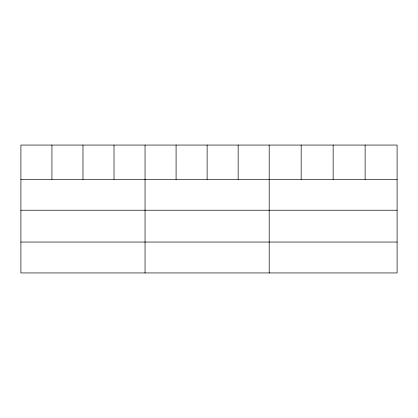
<?xml version="1.0" encoding="UTF-8"?>
<svg xmlns="http://www.w3.org/2000/svg" width="418" height="418" viewBox="0 0 418 418"><rect width="100%" height="100%" fill="white"/><g stroke="black" fill="none" stroke-linecap="round" stroke-linejoin="round"><path stroke-width="0.63" d="M397.1 210.228L397.1 145.056L20.9 145.056L20.9 272.944L397.1 272.944L397.1 210.228L20.9 210.228M20.9 179.343L397.1 179.343M20.9 242.053L397.1 242.053M365.123 145.056L365.123 179.343M333.146 145.056L333.146 179.343M301.169 145.056L301.169 179.343M269.192 145.056L269.192 272.944M238.155 145.056L238.155 179.343M207.119 145.056L207.119 179.343M176.082 145.056L176.082 179.343M145.046 145.056L145.046 272.944M114.009 145.056L114.009 179.343M82.973 145.056L82.973 179.343M51.937 145.056L51.937 179.343"/></g></svg>
